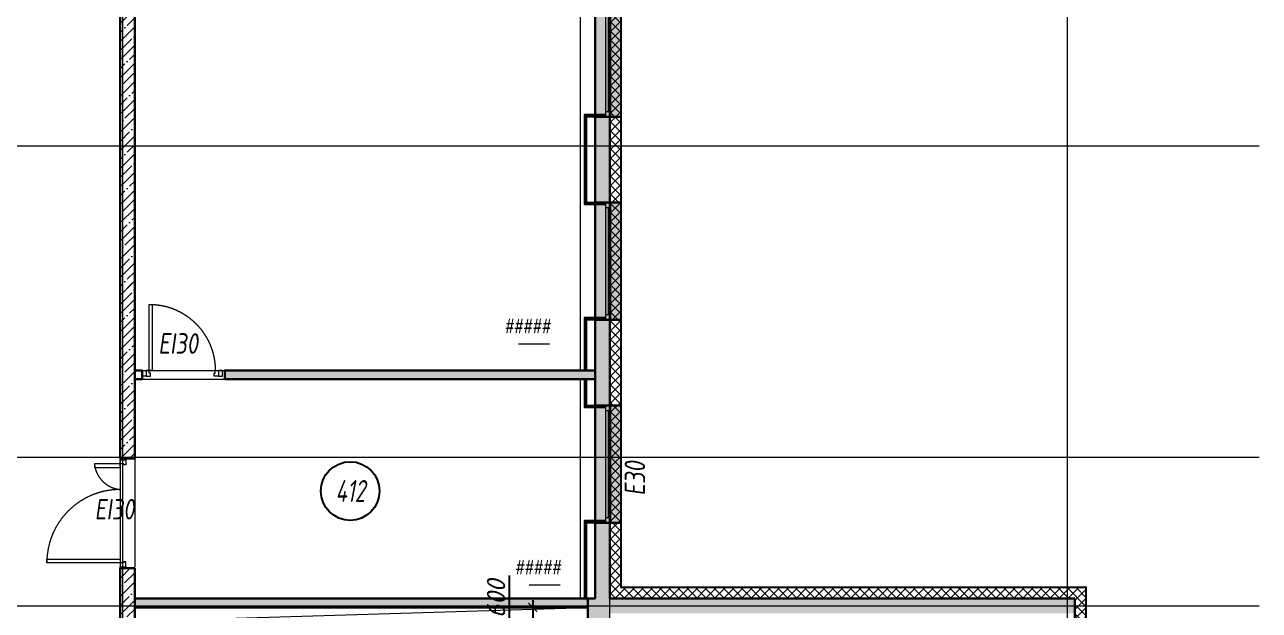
# Model space of a CAD drawing. Extents: x -96705 to 1864084, y -482104 to 235.
# Drawn here: x 980943 to 997803, y -146297 to -138306 of the extents above; entities that cross this region are included whole.
import ezdxf
from ezdxf import colors
from ezdxf.entities.mleader import LeaderData, LeaderLine
from ezdxf.enums import TextEntityAlignment as Align
from ezdxf.math import Vec2, Vec3

# ---------------------------------------------------------------- set-up
doc = ezdxf.new("R2010")
doc.units = 0
doc.header["$LTSCALE"] = 100
doc.header["$PDMODE"] = 1
doc.header["$PDSIZE"] = 200
for name, pattern in [('ACAD_ISO03W100', [30, 12, -18]), ('ADSK_Штриховая_ш2 п1', [3, 2, -1]), ('CENTER', [2, 1.25, -0.25, 0.25, -0.25])]:
    doc.linetypes.add(name, pattern=pattern)
doc.layers.get('Defpoints').update_dxf_attribs({"color": 42})
doc.layers.add('25. ЗАЛИВКА ЗОН', color=7, linetype='Continuous', lineweight=0, transparency=0.2)
for name, color, linetype, lineweight in [('АР_Двери', 5, 'Continuous', 18), ('АР_Маркер экспликации', 239, 'Continuous', 13), ('АР_Навесной фасад', 5, 'Continuous', 5), ('АР_Номер помещения', 1, 'Continuous', 25), ('АР_Окна БЛОК', 250, 'Continuous', 13), ('АР_Оси', 193, 'Continuous', 9), ('АР_Отметки', 250, 'Continuous', 15), ('АР_Перегородки газоблок', 165, 'Continuous', 30), ('АР_Перегородки газоблок_Штрих', 165, 'Continuous', 5), ('АР_Перегородки пеноблок', 174, 'Continuous', 25), ('АР_Подоконники', 163, 'Continuous', 9), ('АР_Помещения_площадь', 19, 'Continuous', 9), ('АР_Сущ Несущая стена', 202, 'Continuous', 30), ('АР_тонкая линия', 250, 'Continuous', 0), ('АР_Утеплитель', 250, 'Continuous', 9), ('АР_Штриховка монолит', 250, 'Continuous', 9), ('Размер шахт', 95, 'Continuous', 9)]:
    doc.layers.add(name, color=color, linetype=linetype, lineweight=lineweight)
doc.layers.add('АР_ПБ_Двери', color=7, linetype='Continuous', lineweight=15, true_color=0xdb0000)
doc.styles.add('ISOCPEUR', font='isocpeui.ttf', dxfattribs={"height": 250})
doc.styles.get("Standard").update_dxf_attribs({"font": 'arial.ttf'})
doc.styles.add('Архитект', font='isocpeur.ttf', dxfattribs={"width": 0.8, "oblique": 8})
doc.dimstyles.new('R_100', dxfattribs={"dimtxt": 270, "dimasz": 120, "dimexe": 100, "dimexo": 0, "dimgap": 60, "dimtad": 1, "dimdec": 0, "dimrnd": 5, "dimzin": 0, "dimdsep": 46, "dimtxsty": 'ISOCPEUR', "dimblk": 'ARCHTICK', "dimcen": 0, "dimdle": 100, "dimclrd": 256, "dimclre": 256, "dimclrt": 256, "dimadec": 0, "dimazin": 0, "dimtfac": 2, "dimtdec": 0, "dimtofl": 0, "dimtmove": 1, "dimatfit": 3, "dimfxl": 1, "dimtvp": 3, "dimtolj": 1, "dimtzin": 0, "dimarcsym": 0})
pattern_1 = [(45, (708374.73, -210952.4), (-123.74369, 123.74369), []), (45, (708498.48, -210952.4), (-123.74369, 123.74369), [218.75, -43.75, 0, -43.75])]
pattern_2 = [(50, (731759.35, -210952.4), (215.17805, -18.82564), [22.5, -247.5]), (355, (731759.35, -210952.4), (-41.6254, 225.65764), [18, -198]), (100.45144, (731777.28, -210953.96), (173.55265, 206.832), [19.12206, -210.34263]), (46.1842, (731759.35, -210892.4), (320.1724, -49.65578), [33.75, -371.25]), (96.63564, (731786.03, -210896.53), (280.3986, 292.23558), [28.6831, -315.51413]), (351.18416, (731759.35, -210892.4), (280.3986, 292.2356), [27, -297]), (21, (731789.35, -210907.4), (179.07212, -120.78567), [22.5, -247.5]), (326, (731789.35, -210907.4), (72.9946, 217.54501), [18, -198]), (71.451445, (731804.27, -210917.46), (252.06671, 96.75935), [19.12206, -210.34263]), (37.5, (731759.35, -210952.394), (3.647957, 99.868156), [0, -195.6, 0, -201, 0, -198.75]), (7.5, (731759.35, -210952.39), (78.92086, 118.323514), [0, -114.6, 0, -191.1, 0, -75.75]), (327.5, (731692.45, -210952.394), (160.14673, -6.766462), [0, -75, 0, -234, 0, -310.5]), (317.5, (731662.45, -210952.4), (174.95585, 30.031495), [0, -97.5, 0, -155.4, 0, -220.5])]

# ---------------------------------------------------------------- blocks, each defined once
blk = doc.blocks.new('Полуторная_на лестницу')
at = {"color": 8}
for points in [[(75, 80), (75, 1080), (125, 1080), (125, 80)], [(1375, 430), (1375, 80), (1425, 80), (1425, 430)]]:
    blk.add_lwpolyline(points, close=True, dxfattribs=at)
for points in [[(0, 0), (0, 80), (20, 80), (20, 0), (0, 0)], [(20, 80), (20, 0), (90, 0), (90, 30), (75, 30), (75, 80), (20, 80)], [(1480, 80), (1480, 0), (1410, 0), (1410, 30), (1425, 30), (1425, 80), (1480, 80)], [(1500, 0), (1500, 80), (1480, 80), (1480, 0), (1500, 0)]]:
    blk.add_lwpolyline(points, dxfattribs=at)
at = {"color": 8, "linetype": 'ACAD_ISO03W100', "ltscale": 3}
for centre, radius, start, end in [((75, 80), 1000, 0, 90), ((1465, 40), 392, 95.9075, 174.0925)]:
    blk.add_arc(centre, radius, start, end, dxfattribs=at)
blk = doc.blocks.new('*U82')
at = {"color": 8}
for points in [[(0, 0), (0, -80), (55, -80), (55, 0), (0, 0)], [(55, -80), (55, 0), (115, 0), (115, -40), (100, -40), (100, -80), (55, -80)], [(1045, -80), (1045, 0), (985, 0), (985, -40), (1000, -40), (1000, -80), (1045, -80)], [(1100, 0), (1100, -80), (1045, -80), (1045, 0), (1100, 0)]]:
    blk.add_lwpolyline(points, dxfattribs=at)
blk.add_lwpolyline([(100, -80), (100, -980), (140, -980), (140, -80)], close=True, dxfattribs=at)
at = {"color": 8, "linetype": 'ACAD_ISO03W100', "ltscale": 3}
blk.add_arc((100, -80), 900, 270, 0, dxfattribs=at)
blk = doc.blocks.new('*U241')
at = {"layer": 'АР_Номер помещения', "color": 8}
blk.add_circle((-20924, -2974), 400, dxfattribs=at)
at = {"layer": 'АР_Помещения_площадь', "color": 8}
blk.add_line((-18301, -10734), (-18723, -10734), dxfattribs=at)
at = {"color": 8, "style": 'ISOCPEUR', "width": 0.7, "flags": 1}
blk.add_attdef('КАТЕГОРИЯ', (-499, -2092), '', height=250, dxfattribs=at)
at = {"layer": 'АР_Номер помещения', "color": 8, "style": 'ISOCPEUR', "width": 0.7}
blk.add_attdef('НОМЕР_ПОМЕЩЕНИЯ', text='', height=300, dxfattribs=at).set_placement((-20924, -2974), align=Align.MIDDLE_CENTER)
at = {"layer": 'АР_Помещения_площадь', "color": 8, "lineweight": 30, "width": 0.7, "flags": 104}
blk.add_attdef('ИМЯ_ПОМЕЩЕНИЯ', text='', height=100, dxfattribs=at).set_placement((158, 1217), align=Align.MIDDLE_CENTER)
at = {"layer": 'АР_Помещения_площадь', "color": 8, "style": 'ISOCPEUR', "width": 0.7}
blk.add_attdef('ПЛОЩАДЬ_ПОМЕЩЕНИЯ', text='', height=200, dxfattribs=at).set_placement((-18296, -10487), align=Align.MIDDLE_RIGHT)
blk = doc.blocks.new('*U242')
at = {"layer": 'АР_Номер помещения', "color": 8}
blk.add_circle((-20130, 1315), 400, dxfattribs=at)
at = {"layer": 'АР_Помещения_площадь', "color": 8}
blk.add_line((-17265, 29), (-17687, 29), dxfattribs=at)
at = {"color": 8, "style": 'ISOCPEUR', "width": 0.7, "flags": 1}
blk.add_attdef('КАТЕГОРИЯ', (-499, -2092), '', height=250, dxfattribs=at)
at = {"layer": 'АР_Номер помещения', "color": 8, "style": 'ISOCPEUR', "width": 0.7}
blk.add_attdef('НОМЕР_ПОМЕЩЕНИЯ', text='', height=300, dxfattribs=at).set_placement((-20130, 1315), align=Align.MIDDLE_CENTER)
at = {"layer": 'АР_Помещения_площадь', "color": 8, "lineweight": 30, "width": 0.7, "flags": 104}
blk.add_attdef('ИМЯ_ПОМЕЩЕНИЯ', text='', height=100, dxfattribs=at).set_placement((158, 1217), align=Align.MIDDLE_CENTER)
at = {"layer": 'АР_Помещения_площадь', "color": 8, "style": 'ISOCPEUR', "width": 0.7}
blk.add_attdef('ПЛОЩАДЬ_ПОМЕЩЕНИЯ', text='', height=200, dxfattribs=at).set_placement((-17260, 276), align=Align.MIDDLE_RIGHT)
blk = doc.blocks.new('_ArchTick')
at = {"color": 8, "linetype": 'ByBlock', "const_width": 0.15}
blk.add_lwpolyline([(-0.5, -0.5), (0.5, 0.5)], dxfattribs=at)
blk = doc.blocks.new('*D696')
at = {"layer": 'Defpoints', "color": 0, "ltscale": 100, "transparency": 16777216}
for p in [(988053, -146257), (987880, -146857), (988140, -146857)]:
    blk.add_point(p, dxfattribs=at)
at = {"layer": 'Размер шахт', "color": 8, "lineweight": -2, "ltscale": 100, "transparency": 16777216}
for p, q in [((987565, -146462), (987565, -145823)), ((987880, -146157), (987880, -146957)), ((988053, -146257), (987780, -146257)), ((987880, -146557), (987565, -146462)), ((988140, -146857), (987780, -146857))]:
    blk.add_line(p, q, dxfattribs=at)
at = {"layer": 'Размер шахт', "color": 8, "lineweight": -2, "ltscale": 100, "transparency": 16777216, "xscale": 120, "yscale": 120, "zscale": 120}
for p, rotation in [((987880, -146257), 90), ((987880, -146857), 270)]:
    blk.add_blockref('_ArchTick', p, dxfattribs=dict(at, rotation=rotation))
at = {"layer": 'Размер шахт', "color": 8, "ltscale": 100, "transparency": 16777216, "insert": (987380, -146142), "char_height": 250, "attachment_point": 5, "rotation": 90, "style": 'ISOCPEUR'}
blk.add_mtext('\\A1;600', dxfattribs=at)
blk = doc.blocks.new('_DotSmall')
at = {"color": 0, "linetype": 'ByBlock', "const_width": 0.5}
blk.add_lwpolyline([(-0.0625, 0, 1), (0.0625, 0, 1)], format="xyb", close=True, dxfattribs=at)
blk = doc.blocks.new('*U408')
h = blk.add_hatch(color=8)
h.dxf.hatch_style = 1
h.paths.add_polyline_path([(-1600, -140), (0, -140), (0, 220), (-1600, 220)])
at = {"color": 8, "lineweight": 30}
for p, q in [((-1600, -140), (-1600, 220)), ((0, -140), (0, 220))]:
    blk.add_line(p, q, dxfattribs=at)
at = {"color": 8}
for p, q in [((0, 220), (-1600, 220)), ((-1600, 70), (0, 70)), ((-1600, 0), (0, 0)), ((-1530, 0), (-1530, 70)), ((-1530, 35), (-70, 35)), ((-70, 0), (-70, 70)), ((-1600, -140), (0, -140)), ((-1600, -140), (-1600, -140)), ((-1600, -140), (-1600, -140)), ((0, -140), (0, -140)), ((0, -140), (0, -140))]:
    blk.add_line(p, q, dxfattribs=at)

msp = doc.modelspace()

# ---------------------------------------------------------------- hatches: boundary and pattern name
at = {"layer": 'АР_Перегородки газоблок_Штрих', "ltscale": 100}
h = msp.add_hatch(dxfattribs=at)
h.set_pattern_fill('AR-CONC', color=8, scale=30)
h.set_pattern_definition(pattern_2)
edge = h.paths.add_edge_path()
edge.add_line((988735, -143142.3), (983674.9, -143142.3))
edge.add_line((983674.9, -143142.3), (983674.9, -143022.3))
edge.add_line((983674.9, -143022.3), (988735, -143022.3))
h = msp.add_hatch(dxfattribs=at)
h.set_pattern_fill('AR-CONC', color=8, scale=30)
h.set_pattern_definition(pattern_2)
h.paths.add_polyline_path([(982444.6, -146136.7), (988635, -146136.7), (988635, -146256.7), (982445.3, -146256.7)])
at = {"layer": 'АР_Утеплитель', "ltscale": 100}
h = msp.add_hatch(dxfattribs=at)
h.set_pattern_fill('ANSI37', color=8, scale=700)
h.set_pattern_definition([(45, (-18326.67, -106593.18), (-61.871843, 61.871843), []), (135, (-18326.67, -106593.18), (-61.871843, -61.871843), [])])
h.paths.add_polyline_path([(995285, -146136.7), (988935, -146136.7), (988935, -128266.7), (978435, -128266.7), (978435, -124301.7), (943635, -124301.7), (943635, -128266.7), (938659.8, -128266.7), (938659.8, -128116.7), (943485, -128116.7), (943485, -124151.7), (978585, -124151.7), (978585, -128116.7), (989085, -128116.7), (989085, -145986.7), (995435, -145986.7), (995434.9, -155996.7), (982035, -155996.7), (982035, -149646.7), (974155, -149646.7), (974155, -144456.7), (965919.7, -144456.7), (965919.7, -144706.7), (965769.7, -144706.7), (965769.7, -144306.7), (974305, -144306.7), (974305, -149496.7), (982185, -149496.7), (982185, -155846.7), (995284.9, -155846.7)])
at = {"layer": 'АР_Штриховка монолит', "ltscale": 100}
h = msp.add_hatch(dxfattribs=at)
h.set_pattern_fill('ANSI35', color=8, scale=500)
h.set_pattern_definition([(45, (731759.35, -210952.4), (-88.38835, 88.38835), []), (45, (731847.74, -210952.4), (-88.38835, 88.38835), [156.25, -31.25, 0, -31.25])])
h.paths.add_polyline_path([(995285, -146136.7), (988935, -146136.7), (988935, -128466.4), (988735, -128467.1), (988735, -146136.7), (988635, -146136.7), (988635, -147245), (988935, -147245), (988935, -146336.7), (995085, -146336.7), (995285, -146336.7)])
h = msp.add_hatch(dxfattribs=at)
h.set_pattern_fill('ANSI35', color=8, scale=700)
h.set_pattern_definition(pattern_1)
h.paths.add_polyline_path([(982445, -137872.2), (982245, -137872.2), (982245, -141899.5), (982445, -141899.5)])
h = msp.add_hatch(dxfattribs=at)
h.set_pattern_fill('ANSI35', color=8, scale=700)
h.set_pattern_definition(pattern_1)
h.paths.add_polyline_path([(982445, -141830.2), (982245, -141830.2), (982245, -144223.9), (982445, -144223.9)])
h = msp.add_hatch(dxfattribs=at)
h.set_pattern_fill('ANSI35', color=8, scale=700)
h.set_pattern_definition([(45, (-31307.84, -51908.99), (-123.743687, 123.743687), []), (45, (-31184.1, -51908.99), (-123.743687, 123.743687), [218.75, -43.75, 0, -43.75])])
h.paths.add_polyline_path([(982445, -145723.9), (982245, -145723.9), (982245, -147447), (982445, -147447)])

# ---------------------------------------------------------------- linework, layer by layer
at = {"color": 8}
for points in [[(988876.9, -139536.7), (988587.7, -139536.7), (988587.7, -140756.7), (988876.9, -140756.7)], [(988876.9, -139549.2), (988600.2, -139549.2), (988600.2, -140744.2), (988876.9, -140744.2)], [(988857.2, -139561.7), (988612.7, -139561.7), (988612.7, -140731.7), (988819.6, -140731.7)], [(988876.9, -142306.7), (988587.7, -142306.7), (988587.7, -143022.3)], [(988876.9, -142319.2), (988600.2, -142319.2), (988600.2, -143022.3)], [(988857.2, -142331.7), (988612.7, -142331.7), (988612.7, -143022.3)], [(988587.7, -143142.3), (988587.7, -143526.7), (988876.9, -143526.7)], [(988600.2, -143142.3), (988600.2, -143514.2), (988876.9, -143514.2)], [(988612.7, -143142.3), (988612.7, -143501.7), (988819.6, -143501.7)], [(988876.9, -145076.7), (988587.7, -145076.7), (988587.7, -146136.7)], [(988876.9, -145089.2), (988600.2, -145089.2), (988600.2, -146136.7)], [(988857.2, -145101.7), (988612.7, -145101.7), (988612.7, -146136.7)]]:
    msp.add_lwpolyline(points, dxfattribs=at)
at = {"layer": '25. ЗАЛИВКА ЗОН', "color": 8, "lineweight": 13, "ltscale": 500}
for p, q in [((982544.8, -143142.3), (983674.8, -143142.3)), ((982544.9, -143022.3), (983674.9, -143022.3))]:
    msp.add_line(p, q, dxfattribs=at)
at = {"layer": 'АР_Навесной фасад', "color": 8, "ltscale": 100}
for p, q in [((989085, -145986.7), (989085, -128116.7)), ((989095, -145976.7), (989095, -128106.7)), ((989085, -145986.7), (995435.3, -145986.7)), ((989095, -145976.7), (995445.3, -145976.7))]:
    msp.add_line(p, q, dxfattribs=at)
for points in [[(995434.9, -155996.7), (995435.3, -145986.7)], [(995444.9, -156006.7), (995445.3, -145976.7)]]:
    msp.add_lwpolyline(points, dxfattribs=at)
at = {"layer": 'АР_Оси', "color": 8, "linetype": 'CENTER', "ltscale": 1000}
for p, q in [((982285, -157558), (982285, -123250.5)), ((982285, -157558), (982285, -123250.5)), ((988935, -157558), (988935, -123250.5)), ((995185, -157558), (995185, -123250.5)), ((914206.2, -139956.7), (997803.4, -139956.7)), ((914206.2, -144206.7), (997803.4, -144206.7)), ((914206.2, -146236.7), (997803.4, -146236.7))]:
    msp.add_line(p, q, dxfattribs=at)
at = {"layer": 'АР_Перегородки газоблок', "color": 8, "ltscale": 100}
for points in [[(982445, -143022.3), (982544.9, -143022.3), (982544.8, -143142.3)], [(982445, -143142.3), (982544.9, -143142.3)], [(983674.8, -143142.3), (983674.9, -143022.3), (988735, -143022.3)], [(988735, -143142.3), (983674.8, -143142.3)], [(983674.8, -143142.3), (988735, -143142.3)], [(983674.9, -143022.3), (988735, -143022.3)], [(988635, -146136.7), (982445, -146136.7)], [(988635, -146256.7), (982445, -146256.7)]]:
    msp.add_lwpolyline(points, dxfattribs=at)
at = {"layer": 'АР_Перегородки пеноблок', "color": 8, "lineweight": 30}
msp.add_line((988935.3, -145818.7), (988935.3, -145718.7), dxfattribs=at)
at = {"layer": 'АР_Подоконники', "color": 8, "ltscale": 100}
for p, q in [((988535, -143022.3), (988535, -137211.7)), ((988535, -146136.7), (988535, -143142.3))]:
    msp.add_line(p, q, dxfattribs=at)
at = {"layer": 'АР_Сущ Несущая стена', "color": 8, "ltscale": 100}
for p, q in [((988935, -146136.7), (988935, -128266.7)), ((988735, -146136.7), (988735, -128466.7)), ((982245, -137872.2), (982245, -140330.2)), ((982445, -137872.2), (982445, -144223.9)), ((982245, -140290.5), (982245, -144223.9)), ((982445, -144223.9), (982245, -144223.9)), ((982245, -145723.9), (982245, -147447)), ((982445, -145723.9), (982245, -145723.9)), ((982445, -145723.9), (982445, -147447)), ((988635, -146136.7), (988735, -146136.7)), ((988635, -147245), (988635, -146136.7)), ((988935, -146136.7), (995285, -146136.7)), ((995285, -155846.7), (995285, -146136.7))]:
    msp.add_line(p, q, dxfattribs=at)
at = {"layer": 'АР_тонкая линия', "color": 8, "linetype": 'ADSK_Штриховая_ш2 п1', "ltscale": 50}
for p, q in [((982245, -138361.7), (982245, -140061.7)), ((982445, -138361.7), (982445, -140061.7)), ((982245, -144206.7), (982245, -145706.7)), ((982445, -144206.7), (982445, -145706.7))]:
    msp.add_line(p, q, dxfattribs=at)
at = {"layer": 'АР_тонкая линия', "color": 8, "ltscale": 100}
msp.add_lwpolyline([(982445, -146856.7), (982623.2, -146440.9), (988635, -146256.7)], dxfattribs=at)

# ---------------------------------------------------------------- block references
at = {"layer": 'АР_Двери', "color": 8, "xscale": -1, "rotation": 180}
msp.add_blockref('*U82', (982544.9, -143102.3), dxfattribs=at)
at = {"layer": 'АР_Двери', "color": 8, "rotation": 90.00000000000001}
msp.add_blockref('Полуторная_на лестницу', (982325, -145723.9), dxfattribs=at)
at = {"layer": 'АР_Маркер экспликации', "color": 8}
ref = msp.add_blockref('*U241', (1006411.2, -131930.5), dxfattribs=at)
ref.add_attrib('НОМЕР_ПОМЕЩЕНИЯ', '411', dxfattribs={"layer": 'АР_Номер помещения', "color": 8, "height": 300, "style": 'ISOCPEUR', "width": 0.7}).set_placement((985486.7, -134904.4), align=Align.MIDDLE_CENTER)
ref.add_attrib('ПЛОЩАДЬ_ПОМЕЩЕНИЯ', '#####', dxfattribs={"layer": 'АР_Помещения_площадь', "color": 8, "height": 200, "style": 'ISOCPEUR', "width": 0.7}).set_placement((988115.5, -142417.9), align=Align.MIDDLE_RIGHT)
ref = msp.add_blockref('*U242', (1005518.8, -145984.2), dxfattribs=at)
ref.add_attrib('НОМЕР_ПОМЕЩЕНИЯ', '412', dxfattribs={"layer": 'АР_Номер помещения', "color": 8, "height": 300, "style": 'ISOCPEUR', "width": 0.7}).set_placement((985388.9, -144669.2), align=Align.MIDDLE_CENTER)
ref.add_attrib('ПЛОЩАДЬ_ПОМЕЩЕНИЯ', '#####', dxfattribs={"layer": 'АР_Помещения_площадь', "color": 8, "height": 200, "style": 'ISOCPEUR', "width": 0.7}).set_placement((988258.6, -145708.3), align=Align.MIDDLE_RIGHT)
at = {"layer": 'АР_Окна БЛОК', "color": 8, "rotation": 270}
for p in [(988875, -139561.7), (988875, -142331.7), (988875, -145101.7)]:
    msp.add_blockref('*U408', p, dxfattribs=at)

# ---------------------------------------------------------------- texts
at = {"layer": 'АР_ПБ_Двери', "color": 8, "lineweight": 35, "style": 'Архитект', "oblique": 8, "width": 0.8}
for p in [(982767.6, -142796), (981898.2, -145057.8)]:
    msp.add_text('EI30', height=280, dxfattribs=at).set_placement(p)
msp.add_text('E30', height=280, rotation=90, dxfattribs=at).set_placement((989416.1, -144733.2))

# ---------------------------------------------------------------- dimensions: what is measured, and where the dimension line sits
at = {"layer": 'Размер шахт', "color": 8, "ltscale": 100}
dim = msp.add_linear_dim(base=(987880.3, -146856.7), p1=(988052.6, -146256.7), p2=(988140.4, -146856.7), angle=90, dimstyle='R_100', override={"dimpost": '\\X', "dimclrd": 8, "dimclre": 8, "dimclrt": 8, "dimfxl": 300, "dimarcsym": 1}, dxfattribs=at)
dim.commit()
dim.dimension.update_dxf_attribs({"geometry": '*D696', "text_midpoint": (987380.3, -146402.2)})

# ---------------------------------------------------------------- leaders
at = {"layer": 'АР_Отметки', "color": 8}
ml = msp.add_multileader_mtext('Standard', dxfattribs=at)
ml.set_content('+11,900', color=8, style='ISOCPEUR')
ml.set_leader_properties(color=8, linetype='Continuous', lineweight=-1)
ml.set_arrow_properties(name='DOTSMALL')
ml.build(insert=Vec2(0, 0))
ml.multileader.update_dxf_attribs({"has_text_frame": 1, "text_left_attachment_type": 4, "text_right_attachment_type": 4, "dogleg_length": 100, "arrow_head_size": 180})
ctx = ml.context
ctx.base_point, ctx.char_height, ctx.arrow_head_size, ctx.landing_gap_size, ctx.plane_origin = Vec3(986391, -153939.8), 250, 180, 50, Vec3(1011626.9, -166087.3)
ctx.left_attachment, ctx.right_attachment = 4, 4
notes = []
notes.append((ctx, [(0, (0, 0, 0), (0, 0), (1, 0), 1, [])]))
ctx.mtext.insert, ctx.mtext.rotation, ctx.mtext.width, ctx.mtext.line_spacing_style, ctx.mtext.flow_direction = Vec3(986441, -153606.5), 6.2831853, 852.697, 2, 5
for ctx, leaders in notes:
    for number, flags, end, landing, length, lines in leaders:
        leader = LeaderData()
        leader.index, (leader.has_last_leader_line, leader.has_dogleg_vector, leader.attachment_direction) = number, flags
        leader.last_leader_point, leader.dogleg_vector, leader.dogleg_length = Vec3(end), Vec3(landing), length
        for number, points, colour, breaks in lines:
            line = LeaderLine()
            line.index, line.vertices, line.color, line.breaks = number, Vec3.list(points), colors.encode_raw_color(colour), breaks
            leader.lines.append(line)
        ctx.leaders.append(leader)

doc.saveas('drawing.dxf')
